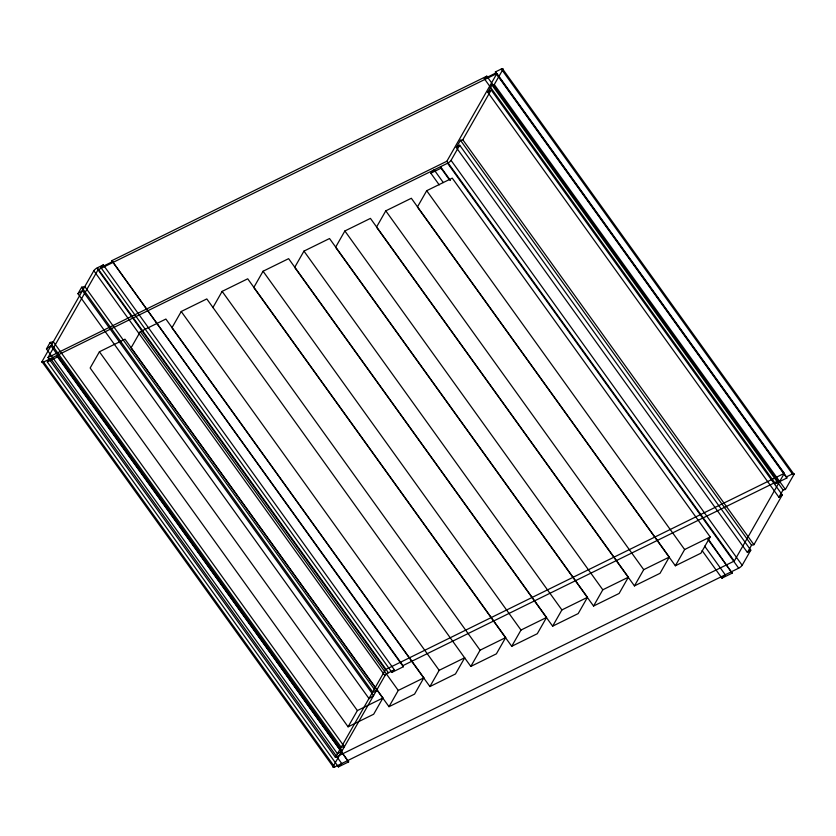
<?xml version="1.0" encoding="UTF-8"?>
<svg xmlns="http://www.w3.org/2000/svg" width="836" height="836" viewBox="0 0 836 836"><rect width="100%" height="100%" fill="white"/><g stroke="black" fill="none" stroke-linecap="round" stroke-linejoin="round"><path stroke-width="1.25" d="M46.461 348.936L50.996 345.832L342.102 750.77L337.566 753.884L46.461 348.936L50.17 342.436L53.316 341.767L344.411 746.715L341.276 747.384L50.17 342.436M77.967 293.708L82.492 290.604L373.598 695.542L369.063 698.656L77.967 293.708L81.677 287.208L84.812 286.539L375.918 691.487L372.772 692.156L81.677 287.208M750.791 550.151L747.405 552.471L456.299 147.533L459.685 145.213L750.791 550.151L742.159 565.293A3.281 0.909 -35.7 0 1 738.669 568.177L334.693 766.978A3.281 0.909 -35.7 0 1 333.062 766.612L41.957 361.664L93.841 270.707A3.281 0.909 -35.7 0 1 97.331 267.823L103.267 264.897L394.373 669.845L391.896 672.374L100.801 267.426L103.267 264.897M47.997 357.526L98.031 269.809L496.897 73.526L784.314 473.343L734.28 561.06L335.414 757.343L47.997 357.526L446.863 161.244L496.897 73.526M99.421 351.768L90.152 368.007L348.089 726.818L373.661 714.237L382.919 697.997L124.982 339.186L99.421 351.768L357.359 710.579L348.089 726.818M140.323 331.631L131.064 347.88L389.001 706.692L414.562 694.11L423.831 677.86L165.894 319.049L140.323 331.631L398.26 690.442L389.001 706.692M212.877 307.617L222.146 291.377L247.717 278.796L505.655 637.596L496.385 653.846L470.814 666.428L206.805 298.922L181.234 311.504L171.965 327.743L429.913 686.555L455.474 673.973L464.743 657.733L439.172 670.315L429.913 686.555M263.058 271.24L253.789 287.48L511.726 646.291L537.297 633.709L546.556 617.47L288.619 258.658L263.058 271.24L520.995 630.051L511.726 646.291M303.959 251.113L294.7 267.353L552.638 626.164L578.198 613.582L587.468 597.343L329.53 238.532L303.959 251.113L561.897 609.925L552.638 626.164M344.871 230.976L335.602 247.226L593.55 606.037L619.11 593.455L628.379 577.206L370.442 218.395L344.871 230.976L602.808 589.788L593.55 606.037M385.783 210.85L376.513 227.089L634.451 585.9L660.022 573.318L669.291 557.079L411.343 198.268L385.783 210.85L643.72 569.661L634.451 585.9M426.694 190.712L417.425 206.962L675.363 565.773L700.934 553.192L710.192 536.942L452.255 178.131L426.694 190.712L684.632 549.524L675.363 565.773M456.299 147.533L460.448 140.26L462.799 139.758L491.192 89.985L782.297 494.922L753.905 544.706L751.554 545.208L747.405 552.471M782.297 494.922L778.901 497.242L487.806 92.305L491.955 85.032L494.295 84.53L502.938 69.388A3.281 0.909 -35.7 0 0 501.307 69.022L495.372 71.948L495.758 73.066L786.864 478.004L775.421 483.636L484.316 78.688L486.792 76.17L777.888 481.108L775.421 483.636M41.957 361.664A3.281 0.909 -35.7 0 0 43.587 362.03L447.573 163.239A3.281 0.909 -35.7 0 0 451.053 160.355L459.685 145.213M335.414 757.343L385.448 669.626L784.314 473.343M333.062 766.612L384.947 675.645A3.281 0.909 -35.7 0 1 388.426 672.761L394.373 669.845M470.814 666.428L480.083 650.189L505.655 637.596M778.901 497.242L783.05 489.98L785.401 489.478L794.043 474.336L502.938 69.388M47.318 361.957L50.62 358.571L341.725 763.519L338.413 766.894L47.318 361.957L57.548 356.92L348.643 761.868L338.413 766.894M439.224 184.881L430.843 173.219L434.145 169.844L443.289 182.561M702.125 550.6L721.938 578.167L725.251 574.781L704.675 546.159M487.806 92.305L491.192 89.985M391.896 672.374L403.339 666.741L111.846 260.675L486.792 76.17M100.801 267.426L112.233 261.793M484.316 78.688L495.758 73.066M430.843 173.219L441.063 168.193L449.444 179.844M111.846 260.675L402.952 665.623L777.888 481.108M495.372 71.948L786.467 476.886L792.413 473.97A3.281 0.909 -35.7 0 1 794.043 474.336M357.359 710.579L382.919 697.997M398.26 690.442L423.831 677.86M520.995 630.051L546.556 617.47M561.897 609.925L587.468 597.343M602.808 589.788L628.379 577.206M643.72 569.661L669.291 557.079M684.632 549.524L710.192 536.942M721.938 578.167L732.169 573.13L708.782 539.837M501.307 69.022L792.413 473.97M494.295 84.53L785.401 489.478M491.955 85.032L783.05 489.98M462.799 139.758L753.905 544.706M460.448 140.26L751.554 545.208M451.053 160.355L742.159 565.293M446.863 161.244L734.28 561.06M447.573 163.239L738.669 568.177M450.447 180.471L440.541 166.698L441.063 168.193M707.778 539.21L732.169 573.13M222.146 291.377L480.083 650.189M181.234 311.504L439.172 670.315M97.331 267.823L388.426 672.761M98.031 269.809L385.448 669.626M93.841 270.707L384.947 675.645M43.587 362.03L334.693 766.978M348.643 761.868L57.015 355.425L57.548 356.92M786.467 476.886L786.864 478.004M402.952 665.623L403.339 666.741"/></g></svg>
